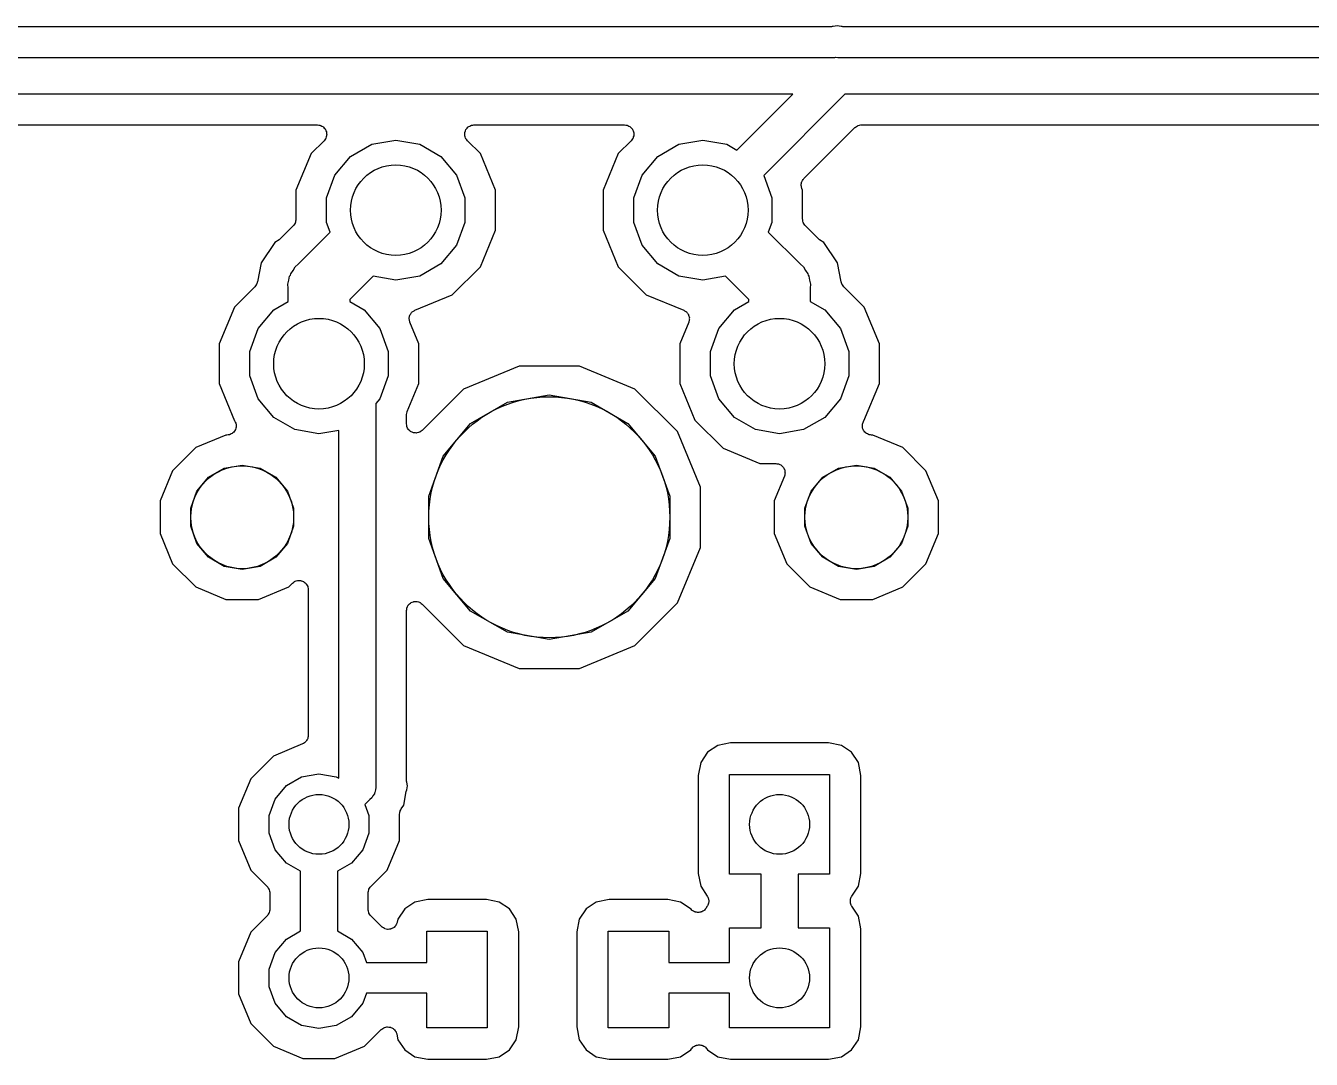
# Model space of a CAD drawing. Extents: x 24 to 196, y -189 to -31.
# Drawn here: x 120.88 to 142.15, y -90.25 to -73.15 of the extents above; entities that cross this region are included whole.
import ezdxf

# ---------------------------------------------------------------- set-up
doc = ezdxf.new("R2010")
doc.units = 0
doc.header["$MEASUREMENT"] = 0
doc.layers.add('BLACK', color=7, linetype='CONTINUOUS')

msp = doc.modelspace()

# ---------------------------------------------------------------- linework, layer by layer
at = {"layer": 'BLACK', "linetype": 'CONTINUOUS'}
for p, q in [((134.302, -73.1488), (134.237, -73.1618)), ((134.368, -73.1618), (134.302, -73.1488)), ((134.207, -73.1647), (116.945, -73.1647)), ((134.222, -73.1621), (134.207, -73.1647)), ((134.237, -73.1618), (134.222, -73.1621)), ((134.383, -73.1621), (134.368, -73.1618)), ((134.398, -73.1647), (134.383, -73.1621)), ((147.215, -73.1647), (134.398, -73.1647)), ((116.863, -73.6727), (134.262, -73.6727)), ((134.262, -73.6727), (134.276, -73.6692)), ((134.276, -73.6692), (134.316, -73.6727)), ((134.316, -73.6727), (147.297, -73.6727)), ((133.567, -74.2823), (116.976, -74.2823)), ((132.643, -75.2055), (133.567, -74.2823)), ((134.429, -74.2823), (133.087, -75.6243)), ((147.184, -74.2823), (134.429, -74.2823)), ((117.25, -74.7903), (125.707, -74.7903)), ((125.707, -74.7903), (125.727, -74.7938)), ((125.727, -74.7938), (125.746, -74.7955)), ((125.746, -74.7955), (125.752, -74.7983)), ((125.752, -74.7983), (125.759, -74.7995)), ((125.759, -74.7995), (125.776, -74.8094)), ((125.776, -74.8094), (125.794, -74.8179)), ((125.794, -74.8179), (125.799, -74.8226)), ((125.799, -74.8226), (125.805, -74.826)), ((125.805, -74.826), (125.818, -74.8412)), ((125.818, -74.8412), (125.832, -74.8553)), ((125.832, -74.8553), (125.835, -74.8614)), ((125.835, -74.8614), (125.839, -74.8665)), ((128.161, -74.8665), (128.165, -74.8614)), ((128.165, -74.8614), (128.168, -74.8553)), ((128.168, -74.8553), (128.182, -74.8412)), ((128.182, -74.8412), (128.195, -74.826)), ((128.195, -74.826), (128.201, -74.8226)), ((128.201, -74.8226), (128.206, -74.8179)), ((128.206, -74.8179), (128.224, -74.8094)), ((128.224, -74.8094), (128.241, -74.7995)), ((128.241, -74.7995), (128.248, -74.7983)), ((128.248, -74.7983), (128.254, -74.7955)), ((128.254, -74.7955), (128.273, -74.7938)), ((128.273, -74.7938), (128.293, -74.7903)), ((128.293, -74.7903), (130.787, -74.7903)), ((130.787, -74.7903), (130.807, -74.7938)), ((130.807, -74.7938), (130.826, -74.7955)), ((130.826, -74.7955), (130.832, -74.7983)), ((130.832, -74.7983), (130.839, -74.7995)), ((130.839, -74.7995), (130.856, -74.8094)), ((130.856, -74.8094), (130.874, -74.8179)), ((130.874, -74.8179), (130.879, -74.8226)), ((130.879, -74.8226), (130.885, -74.826)), ((130.885, -74.826), (130.898, -74.8412)), ((130.898, -74.8412), (130.912, -74.8553)), ((130.912, -74.8553), (130.915, -74.8614)), ((130.915, -74.8614), (130.919, -74.8665)), ((133.752, -75.6772), (134.595, -74.8349)), ((134.595, -74.8349), (134.6, -74.8311)), ((134.6, -74.8311), (134.604, -74.826)), ((134.604, -74.826), (134.622, -74.816)), ((134.622, -74.816), (134.638, -74.8046)), ((134.638, -74.8046), (134.644, -74.8028)), ((134.644, -74.8028), (134.65, -74.7995)), ((134.65, -74.7995), (134.67, -74.796)), ((134.67, -74.796), (134.689, -74.7909)), ((134.689, -74.7909), (134.696, -74.7915)), ((134.696, -74.7915), (134.702, -74.7903)), ((134.702, -74.7903), (146.91, -74.7903)), ((125.815, -75.0505), (125.6, -75.2648)), ((125.826, -75.0342), (125.815, -75.0505)), ((125.839, -75.0189), (125.826, -75.0342)), ((125.839, -74.8665), (125.846, -74.8852)), ((125.841, -75.0126), (125.839, -75.0189)), ((125.845, -75.0071), (125.841, -75.0126)), ((125.85, -74.9879), (125.845, -75.0071)), ((125.846, -74.8852), (125.854, -74.9033)), ((125.857, -74.9692), (125.85, -74.9879)), ((125.854, -74.9033), (125.855, -74.9099)), ((125.855, -74.9099), (125.857, -74.9162)), ((125.857, -74.9162), (125.857, -74.9362)), ((125.857, -74.9362), (125.859, -74.956)), ((125.859, -74.956), (125.857, -74.9625)), ((125.857, -74.9625), (125.857, -74.9692)), ((126.603, -75.1094), (127, -75.0394)), ((127, -75.0394), (127.397, -75.1094)), ((128.141, -74.956), (128.143, -74.9362)), ((128.143, -74.9625), (128.141, -74.956)), ((128.143, -74.9162), (128.145, -74.9099)), ((128.143, -74.9362), (128.143, -74.9162)), ((128.143, -74.9692), (128.143, -74.9625)), ((128.15, -74.9879), (128.143, -74.9692)), ((128.145, -74.9099), (128.146, -74.9033)), ((128.146, -74.9033), (128.154, -74.8852)), ((128.155, -75.0071), (128.15, -74.9879)), ((128.154, -74.8852), (128.161, -74.8665)), ((128.159, -75.0126), (128.155, -75.0071)), ((128.161, -75.0189), (128.159, -75.0126)), ((128.174, -75.0342), (128.161, -75.0189)), ((128.185, -75.0505), (128.174, -75.0342)), ((128.4, -75.2648), (128.185, -75.0505)), ((130.895, -75.0505), (130.68, -75.2648)), ((130.906, -75.0342), (130.895, -75.0505)), ((130.919, -75.0189), (130.906, -75.0342)), ((130.919, -74.8665), (130.926, -74.8852)), ((130.921, -75.0126), (130.919, -75.0189)), ((130.925, -75.0071), (130.921, -75.0126)), ((130.93, -74.9879), (130.925, -75.0071)), ((130.926, -74.8852), (130.934, -74.9033)), ((130.937, -74.9692), (130.93, -74.9879)), ((130.934, -74.9033), (130.935, -74.9099)), ((130.935, -74.9099), (130.937, -74.9162)), ((130.937, -74.9162), (130.937, -74.9362)), ((130.937, -74.9362), (130.939, -74.956)), ((130.939, -74.956), (130.937, -74.9625)), ((130.937, -74.9625), (130.937, -74.9692)), ((131.683, -75.1094), (132.08, -75.0394)), ((132.08, -75.0394), (132.477, -75.1094)), ((125.6, -75.2648), (125.349, -75.8716)), ((126.254, -75.3109), (126.603, -75.1094)), ((127.397, -75.1094), (127.746, -75.3109)), ((128.651, -75.8716), (128.4, -75.2648)), ((130.68, -75.2648), (130.429, -75.8716)), ((131.334, -75.3109), (131.683, -75.1094)), ((132.477, -75.1094), (132.643, -75.2055)), ((125.995, -75.6197), (126.254, -75.3109)), ((127.746, -75.3109), (128.005, -75.6197)), ((131.075, -75.6197), (131.334, -75.3109)), ((125.857, -75.9985), (125.995, -75.6197)), ((128.005, -75.6197), (128.143, -75.9985)), ((130.937, -75.9985), (131.075, -75.6197)), ((133.087, -75.6243), (133.223, -75.9985)), ((133.722, -75.7205), (133.731, -75.7069)), ((133.731, -75.7069), (133.739, -75.6922)), ((133.739, -75.6922), (133.747, -75.6854)), ((133.747, -75.6854), (133.752, -75.6772)), ((125.349, -75.8716), (125.349, -76.351)), ((128.651, -76.5284), (128.651, -75.8716)), ((130.429, -75.8716), (130.429, -76.5284)), ((133.708, -75.7717), (133.713, -75.7556)), ((133.709, -75.7816), (133.708, -75.7717)), ((133.708, -75.7916), (133.709, -75.7816)), ((133.711, -75.8078), (133.708, -75.7916)), ((133.713, -75.8244), (133.711, -75.8078)), ((133.713, -75.7556), (133.715, -75.7391)), ((133.717, -75.8335), (133.713, -75.8244)), ((133.715, -75.7391), (133.719, -75.7302)), ((133.719, -75.8433), (133.717, -75.8335)), ((133.719, -75.7302), (133.722, -75.7205)), ((133.731, -75.8716), (133.719, -75.8433)), ((133.731, -76.351), (133.731, -75.8716)), ((125.857, -76.4015), (125.857, -75.9985)), ((128.143, -75.9985), (128.143, -76.4015)), ((130.937, -76.4015), (130.937, -75.9985)), ((133.223, -75.9985), (133.223, -76.4015)), ((125.304, -76.4588), (125.093, -76.6702)), ((125.308, -76.4533), (125.304, -76.4588)), ((125.313, -76.449), (125.308, -76.4533)), ((125.323, -76.4317), (125.313, -76.449)), ((125.335, -76.4154), (125.323, -76.4317)), ((125.336, -76.409), (125.335, -76.4154)), ((125.34, -76.4032), (125.336, -76.409)), ((125.343, -76.3835), (125.34, -76.4032)), ((125.348, -76.3643), (125.343, -76.3835)), ((125.349, -76.351), (125.348, -76.3576)), ((125.348, -76.3576), (125.348, -76.3643)), ((125.917, -76.5651), (125.857, -76.4015)), ((128.143, -76.4015), (128.005, -76.7803)), ((128.4, -77.1352), (128.651, -76.5284)), ((130.429, -76.5284), (130.68, -77.1352)), ((131.075, -76.7803), (130.937, -76.4015)), ((133.223, -76.4015), (133.163, -76.5651)), ((133.732, -76.3576), (133.731, -76.351)), ((133.732, -76.3643), (133.732, -76.3576)), ((133.737, -76.3835), (133.732, -76.3643)), ((133.74, -76.4032), (133.737, -76.3835)), ((133.744, -76.409), (133.74, -76.4032)), ((133.745, -76.4154), (133.744, -76.409)), ((133.757, -76.4317), (133.745, -76.4154)), ((133.767, -76.449), (133.757, -76.4317)), ((133.772, -76.4533), (133.767, -76.449)), ((133.776, -76.4588), (133.772, -76.4533)), ((133.987, -76.6702), (133.776, -76.4588)), ((124.998, -76.7375), (124.773, -77.0736)), ((125.07, -76.6892), (124.998, -76.7375)), ((125.081, -76.6788), (125.07, -76.6892)), ((125.093, -76.6702), (125.081, -76.6788)), ((125.386, -77.0951), (125.917, -76.5651)), ((133.163, -76.5651), (133.694, -77.0951)), ((133.999, -76.6788), (133.987, -76.6702)), ((134.01, -76.6892), (133.999, -76.6788)), ((134.082, -76.7375), (134.01, -76.6892)), ((134.307, -77.0736), (134.082, -76.7375)), ((128.005, -76.7803), (127.746, -77.0891)), ((131.334, -77.0891), (131.075, -76.7803)), ((124.773, -77.0736), (124.711, -77.3847)), ((125.262, -77.252), (125.301, -77.1968)), ((125.301, -77.1968), (125.335, -77.1384)), ((125.335, -77.1384), (125.386, -77.0951)), ((127.746, -77.0891), (127.397, -77.2906)), ((127.935, -77.5997), (128.4, -77.1352)), ((130.68, -77.1352), (131.145, -77.5997)), ((131.683, -77.2906), (131.334, -77.0891)), ((133.694, -77.0951), (133.745, -77.1384)), ((133.745, -77.1384), (133.779, -77.1968)), ((133.779, -77.1968), (133.818, -77.252)), ((134.369, -77.3847), (134.307, -77.0736)), ((124.702, -77.412), (124.699, -77.4232)), ((124.705, -77.4071), (124.702, -77.412)), ((124.706, -77.399), (124.705, -77.4071)), ((124.71, -77.3885), (124.706, -77.399)), ((124.711, -77.3847), (124.71, -77.3885)), ((125.216, -77.425), (125.234, -77.36)), ((125.234, -77.36), (125.245, -77.2936)), ((125.245, -77.2936), (125.257, -77.2739)), ((125.257, -77.2739), (125.262, -77.252)), ((126.624, -77.2943), (126.238, -77.6804)), ((127, -77.3606), (126.624, -77.2943)), ((127.397, -77.2906), (127, -77.3606)), ((132.08, -77.3606), (131.683, -77.2906)), ((132.456, -77.2943), (132.08, -77.3606)), ((132.842, -77.6804), (132.456, -77.2943)), ((133.818, -77.252), (133.823, -77.2739)), ((133.823, -77.2739), (133.835, -77.2936)), ((133.835, -77.2936), (133.846, -77.36)), ((133.846, -77.36), (133.864, -77.425)), ((134.37, -77.3885), (134.369, -77.3847)), ((134.374, -77.399), (134.37, -77.3885)), ((134.375, -77.407), (134.374, -77.399)), ((134.378, -77.412), (134.375, -77.407)), ((134.381, -77.4232), (134.378, -77.412)), ((124.669, -77.4665), (124.33, -77.8048)), ((124.678, -77.4533), (124.669, -77.4665)), ((124.679, -77.4515), (124.678, -77.4529)), ((124.678, -77.4529), (124.678, -77.4533)), ((124.691, -77.4378), (124.679, -77.4515)), ((124.694, -77.43), (124.691, -77.4378)), ((124.699, -77.4232), (124.694, -77.43)), ((125.222, -77.4922), (125.216, -77.425)), ((125.222, -77.7135), (125.222, -77.4922)), ((127.316, -77.8562), (127.935, -77.5997)), ((131.145, -77.5997), (131.764, -77.8562)), ((133.864, -77.425), (133.858, -77.4922)), ((133.858, -77.4922), (133.858, -77.7135)), ((134.386, -77.43), (134.381, -77.4232)), ((134.389, -77.4378), (134.386, -77.43)), ((134.401, -77.4515), (134.389, -77.4378)), ((134.402, -77.4529), (134.401, -77.4515)), ((134.402, -77.4533), (134.402, -77.4529)), ((134.411, -77.4665), (134.402, -77.4533)), ((134.75, -77.8048), (134.411, -77.4665)), ((124.33, -77.8048), (124.079, -78.4116)), ((124.984, -77.8509), (125.222, -77.7135)), ((126.238, -77.6804), (126.238, -77.7135)), ((126.238, -77.7135), (126.476, -77.8509)), ((132.604, -77.8509), (132.842, -77.7135)), ((132.842, -77.7135), (132.842, -77.6804)), ((133.858, -77.7135), (134.096, -77.8509)), ((135.001, -78.4116), (134.75, -77.8048)), ((124.725, -78.1597), (124.984, -77.8509)), ((126.476, -77.8509), (126.735, -78.1597)), ((127.222, -78.0036), (127.224, -77.9904)), ((127.225, -78.0166), (127.222, -78.0036)), ((127.223, -77.9771), (127.227, -77.9644)), ((127.224, -77.9904), (127.223, -77.9771)), ((127.225, -78.03), (127.225, -78.0166)), ((127.231, -78.0423), (127.225, -78.03)), ((127.227, -77.9644), (127.229, -77.9512)), ((127.229, -77.9512), (127.235, -77.9393)), ((127.233, -78.0553), (127.231, -78.0423)), ((127.235, -77.9393), (127.239, -77.9266)), ((127.239, -77.9266), (127.247, -77.916)), ((127.247, -77.916), (127.253, -77.9042)), ((127.253, -77.9042), (127.263, -77.8952)), ((127.263, -77.8952), (127.271, -77.8846)), ((127.271, -77.8846), (127.283, -77.8775)), ((127.283, -77.8775), (127.292, -77.8684)), ((127.292, -77.8684), (127.305, -77.8633)), ((127.305, -77.8633), (127.316, -77.8562)), ((131.764, -77.8562), (131.775, -77.8633)), ((131.775, -77.8633), (131.788, -77.8684)), ((131.788, -77.8684), (131.797, -77.8775)), ((131.797, -77.8775), (131.809, -77.8846)), ((131.809, -77.8846), (131.817, -77.8952)), ((131.817, -77.8952), (131.827, -77.9042)), ((131.827, -77.9042), (131.833, -77.916)), ((131.833, -77.916), (131.841, -77.9266)), ((131.841, -77.9266), (131.845, -77.9393)), ((131.845, -77.9393), (131.851, -77.9512)), ((131.849, -78.0423), (131.847, -78.0553)), ((131.855, -78.03), (131.849, -78.0423)), ((131.851, -77.9512), (131.853, -77.9644)), ((131.853, -77.9644), (131.857, -77.9771)), ((131.858, -78.0036), (131.855, -78.0166)), ((131.855, -78.0166), (131.855, -78.03)), ((131.857, -77.9771), (131.856, -77.9904)), ((131.856, -77.9904), (131.858, -78.0036)), ((132.345, -78.1597), (132.604, -77.8509)), ((134.096, -77.8509), (134.355, -78.1597)), ((124.587, -78.5385), (124.725, -78.1597)), ((126.735, -78.1597), (126.873, -78.5385)), ((127.381, -78.4116), (127.233, -78.0553)), ((131.847, -78.0553), (131.699, -78.4116)), ((132.207, -78.5385), (132.345, -78.1597)), ((134.355, -78.1597), (134.493, -78.5385)), ((124.079, -78.4116), (124.079, -79.0684)), ((127.381, -79.0684), (127.381, -78.4116)), ((131.699, -78.4116), (131.699, -79.0684)), ((135.001, -79.0684), (135.001, -78.4116)), ((124.587, -78.9415), (124.587, -78.5385)), ((126.873, -78.5385), (126.873, -78.9415)), ((132.207, -78.9415), (132.207, -78.5385)), ((134.493, -78.5385), (134.493, -78.9415)), ((129.042, -78.7781), (128.123, -79.159)), ((130.038, -78.7781), (129.042, -78.7781)), ((130.957, -79.159), (130.038, -78.7781)), ((124.079, -79.0684), (124.335, -79.686)), ((124.725, -79.3203), (124.587, -78.9415)), ((126.873, -78.9415), (126.735, -79.3203)), ((127.189, -79.531), (127.381, -79.0684)), ((131.699, -79.0684), (131.95, -79.6752)), ((132.345, -79.3203), (132.207, -78.9415)), ((134.493, -78.9415), (134.355, -79.3203)), ((134.745, -79.686), (135.001, -79.0684)), ((124.984, -79.6291), (124.725, -79.3203)), ((126.735, -79.3203), (126.67, -79.3982)), ((128.123, -79.159), (127.438, -79.8438)), ((128.848, -79.3774), (129.54, -79.2553)), ((129.54, -79.2553), (130.232, -79.3774)), ((131.661, -79.8628), (130.957, -79.159)), ((132.604, -79.6291), (132.345, -79.3203)), ((134.355, -79.3203), (134.096, -79.6291)), ((126.67, -79.3982), (126.67, -85.7117)), ((127.183, -79.56), (127.187, -79.5372)), ((127.187, -79.5372), (127.189, -79.5343)), ((127.189, -79.5343), (127.189, -79.531)), ((128.239, -79.729), (128.848, -79.3774)), ((130.232, -79.3774), (130.841, -79.729)), ((124.335, -79.686), (124.34, -79.6925)), ((124.34, -79.6925), (124.343, -79.6988)), ((124.343, -79.6988), (124.346, -79.7043)), ((124.346, -79.7043), (124.352, -79.7235)), ((124.352, -79.7235), (124.358, -79.7422)), ((124.358, -79.7422), (124.358, -79.7489)), ((124.358, -79.7489), (124.36, -79.7554)), ((125.333, -79.8306), (124.984, -79.6291)), ((127.178, -79.5826), (127.183, -79.56)), ((127.178, -79.586), (127.178, -79.5826)), ((127.178, -79.5893), (127.178, -79.586)), ((127.178, -79.7361), (127.178, -79.5893)), ((127.181, -79.7557), (127.178, -79.7361)), ((127.787, -80.2677), (128.239, -79.729)), ((130.841, -79.729), (131.293, -80.2677)), ((131.95, -79.6752), (132.415, -80.1397)), ((132.953, -79.8306), (132.604, -79.6291)), ((134.096, -79.6291), (133.747, -79.8306)), ((134.72, -79.7554), (134.722, -79.7489)), ((134.722, -79.7422), (134.728, -79.7235)), ((134.722, -79.7489), (134.722, -79.7422)), ((134.728, -79.7235), (134.734, -79.7043)), ((134.734, -79.7043), (134.737, -79.6988)), ((134.737, -79.6988), (134.74, -79.6925)), ((134.74, -79.6925), (134.745, -79.686)), ((124.19, -79.9211), (123.69, -80.128)), ((124.208, -79.9211), (124.19, -79.9211)), ((124.228, -79.9176), (124.208, -79.9211)), ((124.248, -79.9159), (124.228, -79.9176)), ((124.254, -79.9131), (124.248, -79.9159)), ((124.26, -79.9119), (124.254, -79.9131)), ((124.278, -79.902), (124.26, -79.9119)), ((124.296, -79.8935), (124.278, -79.902)), ((124.3, -79.8888), (124.296, -79.8935)), ((124.306, -79.8854), (124.3, -79.8888)), ((124.319, -79.8702), (124.306, -79.8854)), ((124.333, -79.8561), (124.319, -79.8702)), ((124.336, -79.85), (124.333, -79.8561)), ((124.34, -79.8449), (124.336, -79.85)), ((124.347, -79.8262), (124.34, -79.8449)), ((124.356, -79.8081), (124.347, -79.8262)), ((124.358, -79.7952), (124.356, -79.8015)), ((124.356, -79.8015), (124.356, -79.8081)), ((124.36, -79.7554), (124.358, -79.7752)), ((124.358, -79.7752), (124.358, -79.7952)), ((125.73, -79.9006), (125.333, -79.8306)), ((126.06, -79.8424), (125.73, -79.9006)), ((126.06, -85.5974), (126.06, -79.8424)), ((127.183, -79.7755), (127.181, -79.7557)), ((127.186, -79.7816), (127.183, -79.7755)), ((127.187, -79.7882), (127.186, -79.7816)), ((127.197, -79.8054), (127.187, -79.7882)), ((127.205, -79.8235), (127.197, -79.8054)), ((127.21, -79.8282), (127.205, -79.8235)), ((127.213, -79.834), (127.21, -79.8282)), ((127.229, -79.8468), (127.213, -79.834)), ((127.243, -79.8609), (127.229, -79.8468)), ((127.249, -79.8637), (127.243, -79.8609)), ((127.254, -79.868), (127.249, -79.8637)), ((127.273, -79.8748), (127.254, -79.868)), ((127.291, -79.8833), (127.273, -79.8748)), ((127.297, -79.8838), (127.291, -79.8833)), ((127.304, -79.8861), (127.297, -79.8838)), ((127.324, -79.8861), (127.304, -79.8861)), ((127.343, -79.8879), (127.324, -79.8861)), ((127.35, -79.8861), (127.343, -79.8879)), ((127.357, -79.8861), (127.35, -79.8861)), ((127.375, -79.8793), (127.357, -79.8861)), ((127.395, -79.8742), (127.375, -79.8793)), ((127.4, -79.8703), (127.395, -79.8742)), ((127.406, -79.868), (127.4, -79.8703)), ((127.422, -79.8552), (127.406, -79.868)), ((127.438, -79.8438), (127.422, -79.8552)), ((132.042, -80.7823), (131.661, -79.8628)), ((133.35, -79.9006), (132.953, -79.8306)), ((133.747, -79.8306), (133.35, -79.9006)), ((134.722, -79.7752), (134.72, -79.7554)), ((134.722, -79.7952), (134.722, -79.7752)), ((134.724, -79.8015), (134.722, -79.7952)), ((134.724, -79.8081), (134.724, -79.8015)), ((134.733, -79.8262), (134.724, -79.8081)), ((134.74, -79.8449), (134.733, -79.8262)), ((134.744, -79.85), (134.74, -79.8449)), ((134.747, -79.8561), (134.744, -79.85)), ((134.761, -79.8702), (134.747, -79.8561)), ((134.774, -79.8854), (134.761, -79.8702)), ((134.78, -79.8888), (134.774, -79.8854)), ((134.784, -79.8935), (134.78, -79.8888)), ((134.802, -79.902), (134.784, -79.8935)), ((134.82, -79.9119), (134.802, -79.902)), ((134.826, -79.9131), (134.82, -79.9119)), ((134.832, -79.9159), (134.826, -79.9131)), ((134.852, -79.9176), (134.832, -79.9159)), ((134.872, -79.9211), (134.852, -79.9176)), ((134.89, -79.9211), (134.872, -79.9211)), ((135.39, -80.128), (134.89, -79.9211)), ((123.69, -80.128), (123.308, -80.5102)), ((132.415, -80.1397), (133.022, -80.391)), ((135.772, -80.5102), (135.39, -80.128)), ((127.546, -80.9284), (127.787, -80.2677)), ((131.293, -80.2677), (131.534, -80.9284)), ((133.022, -80.391), (133.289, -80.391)), ((133.289, -80.391), (133.306, -80.3939)), ((123.308, -80.5102), (123.101, -81.0097)), ((123.905, -80.6181), (124.164, -80.4681)), ((124.164, -80.4681), (124.46, -80.416)), ((124.46, -80.416), (124.756, -80.4681)), ((124.756, -80.4681), (125.015, -80.6181)), ((133.43, -80.6017), (133.261, -81.0097)), ((133.306, -80.3939), (133.322, -80.3946)), ((133.322, -80.3946), (133.332, -80.3984)), ((133.332, -80.3984), (133.341, -80.4002)), ((133.341, -80.4002), (133.356, -80.4085)), ((133.356, -80.4085), (133.371, -80.4149)), ((133.371, -80.4149), (133.379, -80.4216)), ((133.379, -80.4216), (133.387, -80.4267)), ((133.387, -80.4267), (133.398, -80.4394)), ((133.398, -80.4394), (133.41, -80.4506)), ((133.41, -80.4506), (133.415, -80.4595)), ((133.415, -80.4595), (133.421, -80.4672)), ((133.421, -80.4672), (133.427, -80.4828)), ((133.427, -80.4828), (133.435, -80.4976)), ((133.434, -80.5855), (133.43, -80.6017)), ((133.439, -80.5699), (133.434, -80.5855)), ((133.435, -80.4976), (133.436, -80.5075)), ((133.436, -80.5075), (133.439, -80.5169)), ((133.439, -80.5169), (133.439, -80.5336)), ((133.439, -80.5336), (133.442, -80.55)), ((133.442, -80.55), (133.439, -80.5598)), ((133.439, -80.5598), (133.439, -80.5699)), ((134.065, -80.6181), (134.324, -80.4681)), ((134.324, -80.4681), (134.62, -80.416)), ((134.62, -80.416), (134.916, -80.4681)), ((134.916, -80.4681), (135.175, -80.6181)), ((135.979, -81.0097), (135.772, -80.5102)), ((123.712, -80.848), (123.905, -80.6181)), ((125.015, -80.6181), (125.208, -80.848)), ((132.042, -81.7777), (132.042, -80.7823)), ((133.872, -80.848), (134.065, -80.6181)), ((135.175, -80.6181), (135.368, -80.848)), ((123.101, -81.0097), (123.101, -81.5503)), ((123.609, -81.13), (123.712, -80.848)), ((125.208, -80.848), (125.311, -81.13)), ((127.546, -81.6316), (127.546, -80.9284)), ((131.534, -80.9284), (131.534, -81.6316)), ((133.261, -81.0097), (133.261, -81.5503)), ((133.769, -81.13), (133.872, -80.848)), ((135.368, -80.848), (135.471, -81.13)), ((135.979, -81.5503), (135.979, -81.0097)), ((123.609, -81.43), (123.609, -81.13)), ((125.311, -81.13), (125.311, -81.43)), ((133.769, -81.43), (133.769, -81.13)), ((135.471, -81.13), (135.471, -81.43)), ((123.712, -81.712), (123.609, -81.43)), ((125.311, -81.43), (125.208, -81.712)), ((133.872, -81.712), (133.769, -81.43)), ((135.471, -81.43), (135.368, -81.712)), ((123.101, -81.5503), (123.308, -82.0498)), ((127.787, -82.2923), (127.546, -81.6316)), ((131.534, -81.6316), (131.293, -82.2923)), ((133.261, -81.5503), (133.468, -82.0498)), ((135.772, -82.0498), (135.979, -81.5503)), ((123.905, -81.9419), (123.712, -81.712)), ((125.208, -81.712), (125.015, -81.9419)), ((131.661, -82.6972), (132.042, -81.7777)), ((134.065, -81.9419), (133.872, -81.712)), ((135.368, -81.712), (135.175, -81.9419)), ((123.308, -82.0498), (123.69, -82.432)), ((124.164, -82.0919), (123.905, -81.9419)), ((124.46, -82.144), (124.164, -82.0919)), ((124.756, -82.0919), (124.46, -82.144)), ((125.015, -81.9419), (124.756, -82.0919)), ((133.468, -82.0498), (133.85, -82.432)), ((134.324, -82.0919), (134.065, -81.9419)), ((134.62, -82.144), (134.324, -82.0919)), ((134.916, -82.0919), (134.62, -82.144)), ((135.175, -81.9419), (134.916, -82.0919)), ((135.39, -82.432), (135.772, -82.0498)), ((128.239, -82.831), (127.787, -82.2923)), ((131.293, -82.2923), (130.841, -82.831)), ((123.69, -82.432), (124.19, -82.6389)), ((124.73, -82.6389), (125.23, -82.432)), ((125.23, -82.432), (125.292, -82.3697)), ((125.292, -82.3697), (125.308, -82.3583)), ((125.308, -82.3583), (125.324, -82.3455)), ((125.324, -82.3455), (125.33, -82.3432)), ((125.33, -82.3432), (125.335, -82.3394)), ((125.335, -82.3394), (125.355, -82.3342)), ((125.355, -82.3342), (125.373, -82.3274)), ((125.373, -82.3274), (125.38, -82.3274)), ((125.38, -82.3274), (125.387, -82.3257)), ((125.387, -82.3257), (125.406, -82.3274)), ((125.406, -82.3274), (125.426, -82.3274)), ((125.426, -82.3274), (125.433, -82.3297)), ((125.433, -82.3297), (125.439, -82.3303)), ((125.439, -82.3303), (125.457, -82.3387)), ((125.457, -82.3387), (125.476, -82.3455)), ((125.476, -82.3455), (125.481, -82.3498)), ((125.481, -82.3498), (125.487, -82.3527)), ((125.487, -82.3527), (125.501, -82.3667)), ((125.501, -82.3667), (125.517, -82.3795)), ((125.517, -82.3795), (125.52, -82.3853)), ((125.52, -82.3853), (125.525, -82.3901)), ((125.525, -82.3901), (125.533, -82.4081)), ((125.533, -82.4081), (125.543, -82.4254)), ((125.543, -82.4254), (125.544, -82.432)), ((125.544, -82.432), (125.547, -82.4381)), ((125.547, -82.4381), (125.549, -82.4579)), ((125.549, -82.4579), (125.552, -82.4775)), ((125.552, -82.4775), (125.552, -84.8884)), ((133.85, -82.432), (134.35, -82.6389)), ((134.89, -82.6389), (135.38, -82.4362)), ((135.38, -82.4362), (135.39, -82.432)), ((135.38, -82.4362), (135.38, -82.4362)), ((124.19, -82.6389), (124.73, -82.6389)), ((127.21, -82.7318), (127.213, -82.726)), ((127.213, -82.726), (127.229, -82.7132)), ((127.229, -82.7132), (127.243, -82.6991)), ((127.243, -82.6991), (127.249, -82.6963)), ((127.249, -82.6963), (127.254, -82.692)), ((127.254, -82.692), (127.273, -82.6852)), ((127.273, -82.6852), (127.291, -82.6767)), ((127.291, -82.6767), (127.297, -82.6762)), ((127.297, -82.6762), (127.304, -82.6739)), ((127.304, -82.6739), (127.324, -82.6739)), ((127.324, -82.6739), (127.343, -82.6721)), ((127.343, -82.6721), (127.35, -82.6739)), ((127.35, -82.6739), (127.357, -82.6739)), ((127.357, -82.6739), (127.375, -82.6807)), ((127.375, -82.6807), (127.395, -82.6858)), ((127.395, -82.6858), (127.4, -82.6897)), ((127.4, -82.6897), (127.406, -82.692)), ((127.406, -82.692), (127.422, -82.7048)), ((127.422, -82.7048), (127.438, -82.7162)), ((127.438, -82.7162), (128.123, -83.401)), ((130.957, -83.401), (131.661, -82.6972)), ((134.35, -82.6389), (134.89, -82.6389)), ((127.178, -82.8239), (127.181, -82.8043)), ((127.178, -85.6299), (127.178, -82.8239)), ((127.181, -82.8043), (127.183, -82.7845)), ((127.183, -82.7845), (127.186, -82.7784)), ((127.186, -82.7784), (127.187, -82.7718)), ((127.187, -82.7718), (127.197, -82.7546)), ((127.197, -82.7546), (127.205, -82.7365)), ((127.205, -82.7365), (127.21, -82.7318)), ((128.848, -83.1826), (128.239, -82.831)), ((130.841, -82.831), (130.232, -83.1826)), ((129.54, -83.3047), (128.848, -83.1826)), ((130.232, -83.1826), (129.54, -83.3047)), ((128.123, -83.401), (129.042, -83.7819)), ((130.038, -83.7819), (130.957, -83.401)), ((129.042, -83.7819), (130.038, -83.7819)), ((125.458, -85.0292), (124.975, -85.2295)), ((125.467, -85.0239), (125.458, -85.0292)), ((125.476, -85.0204), (125.467, -85.0239)), ((125.489, -85.0097), (125.476, -85.0204)), ((125.503, -85.0008), (125.489, -85.0097)), ((125.509, -84.9929), (125.503, -85.0008)), ((125.517, -84.9864), (125.509, -84.9929)), ((125.525, -84.972), (125.517, -84.9864)), ((125.535, -84.9588), (125.525, -84.972)), ((125.538, -84.9493), (125.535, -84.9588)), ((125.543, -84.9406), (125.538, -84.9493)), ((125.546, -84.9242), (125.543, -84.9406)), ((125.551, -84.9083), (125.546, -84.9242)), ((125.552, -84.8884), (125.55, -84.8983)), ((125.55, -84.8983), (125.551, -84.9083)), ((132.326, -85.056), (132.158, -85.1683)), ((132.54, -85.0136), (132.326, -85.056)), ((134.16, -85.0136), (132.54, -85.0136)), ((134.374, -85.056), (134.16, -85.0136)), ((134.542, -85.1683), (134.374, -85.056)), ((124.975, -85.2295), (124.6, -85.6046)), ((132.158, -85.1683), (132.046, -85.3363)), ((134.654, -85.3363), (134.542, -85.1683)), ((132.046, -85.3363), (132.004, -85.5495)), ((134.696, -85.5495), (134.654, -85.3363)), ((124.6, -85.6046), (124.396, -86.0947)), ((125.191, -85.7179), (125.443, -85.5723)), ((125.443, -85.5723), (125.73, -85.5218)), ((125.73, -85.5218), (126.017, -85.5723)), ((126.017, -85.5723), (126.06, -85.5974)), ((127.18, -85.6447), (127.178, -85.6299)), ((127.181, -85.6597), (127.18, -85.6447)), ((127.194, -85.725), (127.181, -85.6597)), ((132.004, -85.5495), (132.004, -87.1705)), ((132.524, -87.1855), (132.524, -85.5345)), ((132.524, -85.5345), (134.175, -85.5345)), ((134.175, -85.5345), (134.175, -87.1855)), ((134.696, -87.1705), (134.696, -85.5495)), ((125.004, -85.9409), (125.191, -85.7179)), ((126.622, -85.8889), (126.602, -85.9239)), ((126.646, -85.8558), (126.622, -85.8889)), ((126.649, -85.8426), (126.646, -85.8558)), ((126.656, -85.8309), (126.649, -85.8426)), ((126.663, -85.791), (126.656, -85.8309)), ((126.673, -85.752), (126.663, -85.791)), ((126.67, -85.7117), (126.673, -85.752)), ((127.131, -86.0421), (127.175, -85.8183)), ((127.175, -85.8183), (127.181, -85.7903)), ((127.175, -85.8183), (127.175, -85.8183)), ((127.181, -85.7903), (127.194, -85.725)), ((127.181, -85.7903), (127.181, -85.7903)), ((124.396, -86.0947), (124.396, -86.6252)), ((124.904, -86.2144), (125.004, -85.9409)), ((126.571, -85.9499), (126.489, -86.032)), ((126.489, -86.032), (126.555, -86.2144)), ((126.602, -85.9239), (126.571, -85.9499)), ((127.073, -86.1367), (127.082, -86.1209)), ((127.082, -86.1209), (127.089, -86.1042)), ((127.089, -86.1042), (127.131, -86.0421)), ((124.904, -86.5056), (124.904, -86.2144)), ((126.555, -86.2144), (126.555, -86.5056)), ((127.063, -86.1889), (127.067, -86.1709)), ((127.063, -86.6252), (127.063, -86.1889)), ((127.067, -86.1709), (127.068, -86.1526)), ((127.068, -86.1526), (127.071, -86.145)), ((127.071, -86.145), (127.073, -86.1367)), ((125.004, -86.7791), (124.904, -86.5056)), ((126.555, -86.5056), (126.456, -86.7791)), ((124.396, -86.6252), (124.6, -87.1154)), ((126.86, -87.1154), (127.063, -86.6252)), ((125.191, -87.0021), (125.004, -86.7791)), ((126.456, -86.7791), (126.269, -87.0021)), ((124.6, -87.1154), (124.873, -87.3884)), ((125.425, -87.1372), (125.191, -87.0021)), ((125.425, -88.1228), (125.425, -87.1372)), ((126.269, -87.0021), (126.035, -87.1372)), ((126.035, -87.1372), (126.035, -88.1228)), ((126.587, -87.3884), (126.86, -87.1154)), ((132.004, -87.1705), (132.046, -87.3837)), ((133.045, -87.1855), (132.524, -87.1855)), ((133.045, -88.0745), (133.045, -87.1855)), ((134.175, -87.1855), (133.655, -87.1855)), ((133.655, -87.1855), (133.655, -88.0745)), ((134.654, -87.3837), (134.696, -87.1705)), ((124.873, -87.3884), (124.876, -87.3939)), ((124.876, -87.3939), (124.882, -87.3982)), ((124.882, -87.3982), (124.892, -87.4155)), ((126.568, -87.4155), (126.578, -87.3982)), ((126.578, -87.3982), (126.584, -87.3939)), ((126.584, -87.3939), (126.587, -87.3884)), ((132.046, -87.3837), (132.154, -87.5453)), ((134.546, -87.5453), (134.654, -87.3837)), ((124.892, -87.4155), (124.903, -87.4318)), ((124.903, -87.4318), (124.905, -87.4382)), ((124.905, -87.4382), (124.908, -87.4441)), ((124.908, -87.4441), (124.911, -87.4637)), ((124.911, -87.4637), (124.917, -87.4829)), ((124.917, -87.4829), (124.916, -87.4896)), ((124.916, -87.4896), (124.917, -87.4962)), ((124.917, -87.4962), (124.917, -87.7638)), ((126.543, -87.4829), (126.549, -87.4637)), ((126.544, -87.4896), (126.543, -87.4829)), ((126.543, -87.4962), (126.544, -87.4896)), ((126.543, -87.7638), (126.543, -87.4962)), ((126.549, -87.4637), (126.552, -87.4441)), ((126.552, -87.4441), (126.555, -87.4382)), ((126.555, -87.4382), (126.557, -87.4318)), ((126.557, -87.4318), (126.568, -87.4155)), ((127.53, -87.6045), (127.316, -87.6469)), ((128.5, -87.6045), (127.53, -87.6045)), ((128.713, -87.6469), (128.5, -87.6045)), ((130.53, -87.6045), (130.316, -87.6469)), ((131.5, -87.6045), (130.53, -87.6045)), ((131.713, -87.6469), (131.5, -87.6045)), ((132.154, -87.5453), (132.158, -87.5545)), ((132.158, -87.5545), (132.164, -87.5626)), ((132.164, -87.5626), (132.169, -87.5786)), ((132.169, -87.5786), (132.175, -87.5938)), ((132.175, -87.5938), (132.176, -87.6038)), ((132.176, -87.6038), (132.179, -87.6134)), ((132.179, -87.6134), (132.178, -87.63)), ((134.521, -87.6134), (134.524, -87.6038)), ((134.522, -87.63), (134.521, -87.6134)), ((134.524, -87.6038), (134.525, -87.5938)), ((134.525, -87.5938), (134.531, -87.5786)), ((134.531, -87.5786), (134.536, -87.5626)), ((134.536, -87.5626), (134.542, -87.5545)), ((134.542, -87.5545), (134.546, -87.5453)), ((124.903, -87.8282), (124.891, -87.8445)), ((124.905, -87.8217), (124.903, -87.8282)), ((124.908, -87.8159), (124.905, -87.8217)), ((124.911, -87.7963), (124.908, -87.8159)), ((124.917, -87.7771), (124.911, -87.7963)), ((124.917, -87.7638), (124.916, -87.7704)), ((124.916, -87.7704), (124.917, -87.7771)), ((126.544, -87.7704), (126.543, -87.7638)), ((126.543, -87.7771), (126.544, -87.7704)), ((126.549, -87.7963), (126.543, -87.7771)), ((126.552, -87.8159), (126.549, -87.7963)), ((126.555, -87.8217), (126.552, -87.8159)), ((126.557, -87.8282), (126.555, -87.8217)), ((126.568, -87.8445), (126.557, -87.8282)), ((127.148, -87.7592), (127.036, -87.9272)), ((127.316, -87.6469), (127.148, -87.7592)), ((128.881, -87.7592), (128.713, -87.6469)), ((128.993, -87.9272), (128.881, -87.7592)), ((130.148, -87.7592), (130.036, -87.9272)), ((130.316, -87.6469), (130.148, -87.7592)), ((131.887, -87.7632), (131.713, -87.6469)), ((131.887, -87.7637), (131.887, -87.7632)), ((131.897, -87.7771), (131.887, -87.7637)), ((131.905, -87.7826), (131.897, -87.7771)), ((131.912, -87.7899), (131.905, -87.7826)), ((131.927, -87.7972), (131.912, -87.7899)), ((131.941, -87.8065), (131.927, -87.7972)), ((131.951, -87.8088), (131.941, -87.8065)), ((131.96, -87.8133), (131.951, -87.8088)), ((131.976, -87.8151), (131.96, -87.8133)), ((131.993, -87.819), (131.976, -87.8151)), ((132.003, -87.818), (131.993, -87.819)), ((132.013, -87.819), (132.003, -87.818)), ((132.029, -87.8151), (132.013, -87.819)), ((132.045, -87.8133), (132.029, -87.8151)), ((132.054, -87.8089), (132.045, -87.8133)), ((132.064, -87.8065), (132.054, -87.8089)), ((132.078, -87.7972), (132.064, -87.8065)), ((132.093, -87.7899), (132.078, -87.7972)), ((132.1, -87.7826), (132.093, -87.7899)), ((132.108, -87.7771), (132.1, -87.7826)), ((132.118, -87.7636), (132.108, -87.7771)), ((132.129, -87.7516), (132.118, -87.7636)), ((132.154, -87.7147), (132.129, -87.7516)), ((132.158, -87.7055), (132.154, -87.7147)), ((132.164, -87.6974), (132.158, -87.7055)), ((132.169, -87.6814), (132.164, -87.6974)), ((132.175, -87.6662), (132.169, -87.6814)), ((132.176, -87.6562), (132.175, -87.6662)), ((132.179, -87.6466), (132.176, -87.6562)), ((132.178, -87.63), (132.179, -87.6466)), ((134.521, -87.6466), (134.522, -87.63)), ((134.524, -87.6562), (134.521, -87.6466)), ((134.525, -87.6662), (134.524, -87.6562)), ((134.531, -87.6814), (134.525, -87.6662)), ((134.536, -87.6974), (134.531, -87.6814)), ((134.542, -87.7055), (134.536, -87.6974)), ((134.546, -87.7147), (134.542, -87.7055)), ((134.654, -87.8763), (134.546, -87.7147)), ((124.873, -87.8716), (124.6, -88.1446)), ((124.876, -87.8661), (124.873, -87.8716)), ((124.882, -87.8618), (124.876, -87.8661)), ((124.891, -87.8445), (124.882, -87.8618)), ((126.578, -87.8618), (126.568, -87.8445)), ((126.584, -87.8661), (126.578, -87.8618)), ((126.587, -87.8716), (126.584, -87.8661)), ((126.769, -88.0534), (126.587, -87.8716)), ((127.002, -88.0331), (126.987, -88.0483)), ((127.004, -88.0285), (127.002, -88.0331)), ((127.007, -88.0247), (127.004, -88.0285)), ((127.015, -88.0046), (127.007, -88.0247)), ((127.024, -87.9851), (127.015, -88.0046)), ((127.025, -87.9801), (127.024, -87.9851)), ((127.026, -87.9754), (127.025, -87.9801)), ((127.036, -87.9272), (127.026, -87.9754)), ((129.036, -88.1404), (128.993, -87.9272)), ((130.036, -87.9272), (129.994, -88.1404)), ((134.696, -88.0895), (134.654, -87.8763)), ((124.6, -88.1446), (124.396, -88.6347)), ((125.004, -88.4809), (125.191, -88.2579)), ((125.191, -88.2579), (125.425, -88.1228)), ((126.035, -88.1228), (126.269, -88.2579)), ((126.269, -88.2579), (126.456, -88.4809)), ((126.773, -88.0563), (126.769, -88.0534)), ((126.777, -88.0602), (126.773, -88.0563)), ((126.795, -88.0714), (126.777, -88.0602)), ((126.813, -88.0838), (126.795, -88.0714)), ((126.817, -88.0851), (126.813, -88.0838)), ((126.822, -88.0877), (126.817, -88.0851)), ((126.843, -88.0919), (126.822, -88.0877)), ((126.864, -88.0975), (126.843, -88.0919)), ((126.869, -88.097), (126.864, -88.0975)), ((126.874, -88.098), (126.869, -88.097)), ((126.895, -88.0947), (126.874, -88.098)), ((126.916, -88.0928), (126.895, -88.0947)), ((126.921, -88.0907), (126.916, -88.0928)), ((126.926, -88.09), (126.921, -88.0907)), ((126.945, -88.0796), (126.926, -88.09)), ((126.964, -88.0705), (126.945, -88.0796)), ((126.968, -88.0669), (126.964, -88.0705)), ((126.972, -88.0645), (126.968, -88.0669)), ((126.987, -88.0483), (126.972, -88.0645)), ((127.515, -88.646), (127.515, -88.1254)), ((127.515, -88.1254), (128.515, -88.1254)), ((128.515, -88.1254), (128.515, -89.7254)), ((129.036, -89.7104), (129.036, -88.1404)), ((129.994, -88.1404), (129.994, -89.7104)), ((130.515, -89.7254), (130.515, -88.1254)), ((130.515, -88.1254), (131.515, -88.1254)), ((131.515, -88.1254), (131.515, -88.646)), ((132.524, -88.646), (132.524, -88.0745)), ((132.524, -88.0745), (133.045, -88.0745)), ((133.655, -88.0745), (134.175, -88.0745)), ((134.175, -88.0745), (134.175, -89.7255)), ((134.696, -89.7105), (134.696, -88.0895)), ((124.396, -88.6347), (124.396, -89.1653)), ((124.904, -88.7544), (125.004, -88.4809)), ((126.456, -88.4809), (126.516, -88.646)), ((126.516, -88.646), (127.515, -88.646)), ((131.515, -88.646), (132.524, -88.646)), ((124.904, -89.0456), (124.904, -88.7544)), ((125.004, -89.3191), (124.904, -89.0456)), ((124.396, -89.1653), (124.6, -89.6554)), ((125.191, -89.5421), (125.004, -89.3191)), ((126.456, -89.3191), (126.269, -89.5421)), ((126.516, -89.154), (126.456, -89.3191)), ((127.515, -89.154), (126.516, -89.154)), ((127.515, -89.7254), (127.515, -89.154)), ((132.524, -89.154), (131.515, -89.154)), ((131.515, -89.154), (131.515, -89.7254)), ((132.524, -89.7255), (132.524, -89.154)), ((124.6, -89.6554), (124.975, -90.0305)), ((125.443, -89.6877), (125.191, -89.5421)), ((125.73, -89.7382), (125.443, -89.6877)), ((126.017, -89.6877), (125.73, -89.7382)), ((126.269, -89.5421), (126.017, -89.6877)), ((126.765, -89.7521), (126.768, -89.7482)), ((126.768, -89.7482), (126.787, -89.737)), ((126.787, -89.737), (126.804, -89.7247)), ((126.804, -89.7247), (126.809, -89.7234)), ((126.809, -89.7234), (126.813, -89.7208)), ((126.813, -89.7208), (126.834, -89.7165)), ((126.834, -89.7165), (126.855, -89.711)), ((126.855, -89.711), (126.86, -89.7114)), ((126.86, -89.7114), (126.865, -89.7104)), ((126.865, -89.7104), (126.887, -89.7137)), ((126.887, -89.7137), (126.908, -89.7156)), ((126.908, -89.7156), (126.913, -89.7177)), ((126.913, -89.7177), (126.918, -89.7185)), ((126.918, -89.7185), (126.936, -89.7288)), ((126.936, -89.7288), (126.956, -89.738)), ((126.956, -89.738), (126.96, -89.7415)), ((126.96, -89.7415), (126.964, -89.7439)), ((126.964, -89.7439), (126.978, -89.7601)), ((128.515, -89.7254), (127.515, -89.7254)), ((128.993, -89.9236), (129.036, -89.7104)), ((129.994, -89.7104), (130.036, -89.9236)), ((131.515, -89.7254), (130.515, -89.7254)), ((134.175, -89.7255), (132.524, -89.7255)), ((134.654, -89.9237), (134.696, -89.7105)), ((126.485, -90.0305), (126.761, -89.755)), ((126.761, -89.755), (126.765, -89.7521)), ((126.978, -89.7601), (126.993, -89.7754)), ((126.993, -89.7754), (126.996, -89.7799)), ((126.996, -89.7799), (126.999, -89.7837)), ((126.999, -89.7837), (127.007, -89.8038)), ((127.007, -89.8038), (127.016, -89.8233)), ((127.016, -89.8233), (127.016, -89.8284)), ((127.016, -89.8284), (127.018, -89.8331)), ((127.018, -89.8331), (127.036, -89.9236)), ((127.036, -89.9236), (127.148, -90.0916)), ((128.881, -90.0916), (128.993, -89.9236)), ((130.036, -89.9236), (130.148, -90.0916)), ((134.542, -90.0917), (134.654, -89.9237)), ((124.975, -90.0305), (125.465, -90.2335)), ((125.995, -90.2335), (126.485, -90.0305)), ((127.148, -90.0916), (127.316, -90.2039)), ((128.713, -90.2039), (128.881, -90.0916)), ((130.148, -90.0916), (130.316, -90.2039)), ((131.713, -90.2039), (131.881, -90.0916)), ((131.881, -90.0916), (131.893, -90.0738)), ((131.893, -90.0738), (131.904, -90.0617)), ((131.904, -90.0617), (131.914, -90.0483)), ((131.914, -90.0483), (131.922, -90.0428)), ((131.922, -90.0428), (131.929, -90.0355)), ((131.929, -90.0355), (131.944, -90.0282)), ((131.944, -90.0282), (131.958, -90.0189)), ((131.958, -90.0189), (131.968, -90.0166)), ((131.968, -90.0166), (131.977, -90.0121)), ((131.977, -90.0121), (131.993, -90.0103)), ((131.993, -90.0103), (132.01, -90.0064)), ((132.01, -90.0064), (132.02, -90.0074)), ((132.02, -90.0074), (132.029, -90.0064)), ((132.029, -90.0064), (132.046, -90.0103)), ((132.046, -90.0103), (132.062, -90.0121)), ((132.062, -90.0121), (132.071, -90.0166)), ((132.071, -90.0166), (132.081, -90.0189)), ((132.081, -90.0189), (132.095, -90.0282)), ((132.095, -90.0282), (132.11, -90.0355)), ((132.11, -90.0355), (132.117, -90.0428)), ((132.117, -90.0428), (132.125, -90.0483)), ((132.125, -90.0483), (132.135, -90.0618)), ((132.135, -90.0618), (132.146, -90.0738)), ((132.146, -90.0738), (132.158, -90.0917)), ((132.158, -90.0917), (132.326, -90.204)), ((134.374, -90.204), (134.542, -90.0917)), ((125.465, -90.2335), (125.995, -90.2335)), ((127.316, -90.2039), (127.53, -90.2463)), ((127.53, -90.2463), (128.5, -90.2463)), ((128.5, -90.2463), (128.713, -90.2039)), ((130.316, -90.2039), (130.53, -90.2463)), ((130.53, -90.2463), (131.5, -90.2463)), ((131.5, -90.2463), (131.713, -90.2039)), ((132.326, -90.204), (132.54, -90.2464)), ((132.54, -90.2464), (134.16, -90.2464)), ((134.16, -90.2464), (134.374, -90.204))]:
    msp.add_line(p, q, dxfattribs=at)
at = {"layer": 'BLACK'}
for centre, radius in [((127, -76.2), 0.7493), ((132.08, -76.2), 0.7493), ((125.73, -78.74), 0.7493), ((133.35, -78.74), 0.7493), ((129.54, -81.28), 1.9939), ((124.46, -81.28), 0.8509), ((134.62, -81.28), 0.8509), ((125.73, -86.36), 0.4953), ((133.35, -86.36), 0.4953), ((125.73, -88.9), 0.4953), ((133.35, -88.9), 0.4953)]:
    msp.add_circle(centre, radius, dxfattribs=at)

doc.saveas('drawing.dxf')
